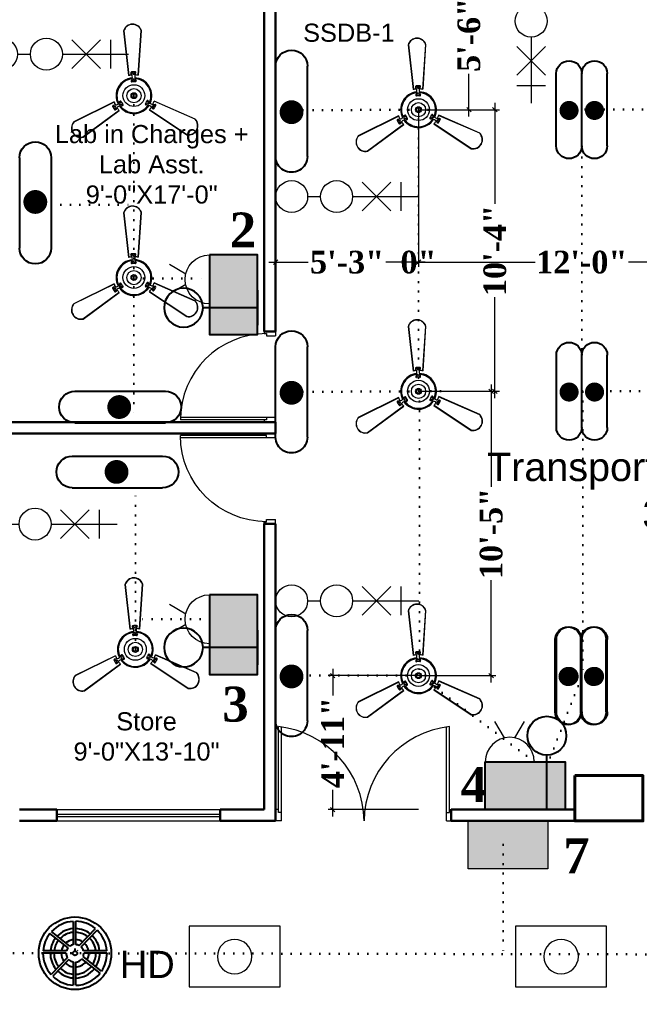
# Model space of a CAD drawing. Header units: inches. Extents: x -12 to 20935469, y -1604 to 24729220.
# Drawn here: x 20824241.9 to 20824515.4, y 24661145.1 to 24661573.2 of the extents above; entities that cross this region are included whole.
import ezdxf

# ---------------------------------------------------------------- set-up
doc = ezdxf.new("R2010")
doc.units = ezdxf.units.IN
doc.header["$LTSCALE"] = 0.03
doc.header["$MEASUREMENT"] = 0
doc.header["$PDMODE"] = 32
doc.header["$PDSIZE"] = 15
doc.linetypes.add('ACAD_ISO02W100', pattern=[15, 12, -3])
doc.linetypes.add('DOT', pattern=[0.25, 0, -0.25])
for name, color, linetype, lineweight in [('0-elect.fixture-3 fan', 200, 'Continuous', 20), ('2', 7, 'Continuous', 9), ('CL BOX', 90, 'ACAD_ISO02W100', 0), ('column', 1, 'Continuous', 40), ('Dimiention', 75, 'Continuous', 18), ('Door', 7, 'Continuous', 18), ('DOUBLE LIGHT', 210, 'Continuous', 0), ('E-CF', 4, 'Continuous', 30), ('line', 7, 'Continuous', 9), ('Main Wall', 7, 'Continuous', 30), ('wind.', 150, 'Continuous', 20)]:
    doc.layers.add(name, color=color, linetype=linetype, lineweight=lineweight)
for name, color, linetype in [('DIM TEXT 2025', 7, 'Continuous'), ('H', 154, 'Continuous'), ('heat detactor', 8, 'Continuous'), ('SB TEXT', 215, 'DOT'), ('SSDB TXT', 7, 'Continuous'), ('TEXT', 7, 'Continuous'), ('w', 188, 'DOT')]:
    doc.layers.add(name, color=color, linetype=linetype)
doc.styles.add('2', font='swisscl.ttf')
doc.styles.add('RomanS', font='arial.ttf', dxfattribs={"height": 12})
doc.styles.get("Standard").update_dxf_attribs({"font": 'timesbd.ttf'})
doc.dimstyles.new('Standard 8', dxfattribs={"dimtxt": 7, "dimasz": 2, "dimexe": 2, "dimexo": 2, "dimgap": 2, "dimtad": 0, "dimdec": 0, "dimzin": 3, "dimdsep": 46, "dimlunit": 4, "dimtxsty": 'Standard', "dimblk": 'OBLIQUE', "dimcen": 3, "dimdle": 3, "dimclrd": 256, "dimclre": 256, "dimclrt": 256, "dimadec": 0, "dimazin": 0, "dimtfac": 1, "dimtdec": 0, "dimtix": 1, "dimtofl": 0, "dimtmove": 0, "dimatfit": 0, "dimldrblk": 'OBLIQUE', "dimfxl": 1, "dimtolj": 1, "dimtzin": 0, "dimlwd": -1, "dimlwe": -1, "dimarcsym": 0})

# ---------------------------------------------------------------- blocks, each defined once
blk = doc.blocks.new('$D40')
at = {"layer": 'Door'}
for p, q in [((1, 4), (1, 42)), ((2, 0), (2, 41.99)), ((1, 5), (0, 5)), ((40, 5), (38.99, 5)), ((39, 5), (39, 4)), ((2, 0), (0, 0)), ((2, 4), (1, 4)), ((39, 4), (38, 4)), ((38, 4), (38, 0)), ((40, 0), (38, 0))]:
    blk.add_line(p, q, dxfattribs=at)
blk.add_arc((1, 4), 38, 0, 90, dxfattribs=at)
blk = doc.blocks.new('E-CF')
at = {"layer": '0-elect.fixture-3 fan', "color": 230, "linetype": 'ByBlock', "lineweight": 13, "ltscale": 5}
for p, q in [((-1.45, 6.53), (-2.38, 20.87)), ((-1.35, 6.55), (-2.29, 20.85)), ((3.24, 20.73), (1.65, 6.48)), ((3.34, 20.73), (1.74, 6.45)), ((-19.63, -7.46), (-6.46, -1.71)), ((-19.57, -7.54), (-6.43, -1.8)), ((6.34, -2.1), (19.2, -8.44)), ((6.37, -2.01), (19.25, -8.36)), ((-4.99, -4.44), (-16.92, -12.4)), ((-4.93, -4.51), (-16.88, -12.49)), ((16.28, -13.26), (4.71, -4.73)), ((16.32, -13.17), (4.78, -4.66))]:
    blk.add_line(p, q, dxfattribs=at)
at = {"layer": '0-elect.fixture-3 fan', "color": 232, "linetype": 'ByBlock', "lineweight": 13, "ltscale": 5}
for p, q in [((-0.33, 6.68), (-0.62, 7.28)), ((-0.29, 7.46), (-0.15, 7.2)), ((-0.02, 6.87), (0.23, 7.01)), ((0.48, 7.43), (0.62, 7.18)), ((0.63, 6.66), (0.96, 7.25)), ((-0.35, 5.43), (-0.66, 4.81)), ((-0.35, 4.97), (-0.22, 4.72)), ((0.04, 5.2), (0.29, 5.33)), ((0.42, 4.9), (0.56, 4.65)), ((0.6, 5.41), (0.87, 4.78)), ((-6.08, -2.77), (-6.75, -2.79)), ((-6.68, -3.29), (-6.53, -3.05)), ((-4.99, -2.18), (-4.57, -1.62)), ((-4.52, -2.55), (-4.76, -2.41)), ((-4.53, -3.01), (-3.84, -2.97)), ((-4.46, -2.08), (-4.31, -1.83)), ((-4.13, -2.78), (-3.98, -2.54)), ((4.03, -2.81), (3.74, -2.8)), ((4.47, -2.17), (4.18, -2.17)), ((4.47, -2.63), (4.47, -2.91)), ((4.87, -2.41), (4.49, -1.83)), ((5.94, -3.05), (6.61, -3.1)), ((-6.31, -3.97), (-6.16, -3.73)), ((-5.94, -3.44), (-6.18, -3.29)), ((-5.62, -3.61), (-6, -4.17)), ((4.38, -3.22), (3.69, -3.14)), ((5.44, -3.87), (5.79, -4.45)), ((6.19, -4.13), (5.9, -4.12)), ((5.95, -3.42), (5.94, -3.7)), ((6.6, -3.47), (6.31, -3.46))]:
    blk.add_line(p, q, dxfattribs=at)
at = {"layer": '0-elect.fixture-3 fan', "color": 5, "lineweight": 13}
blk.add_line((0, 0), (0, 0), dxfattribs=at)
at = {"layer": '0-elect.fixture-3 fan', "color": 230, "linetype": 'ByBlock', "lineweight": 13, "ltscale": 5, "extrusion": (0, 0, -1)}
for centre, major_axis, start_param, end_param in [((0.46, 19.91), (-2.12, 2.12), 5.823867, 8.359631), ((0.46, 19.91), (-2.05, 2.05), 5.830329, 8.353169), ((0, 0), (4.72, 4.72), -1.003222, -0.833722), ((0, 0), (4.72, 4.72), -0.690743, -0.521244), ((0, 0), (-4.05, 4.05), 5.068563, 7.021343), ((0, 0), (-3.85, 3.85), 5.085186, 7.003917), ((0, 0), (-4.05, 4.05), 0.879773, 2.832553), ((0, 0), (-3.85, 3.85), 0.896396, 2.815126), ((0, 0), (-4.72, 4.72), 5.068843, 5.238343), ((0, 0), (4.05, 4.05), 1.403372, 3.356151), ((0, 0), (-3.85, 3.85), 2.990791, 4.909522), ((0, 0), (-4.72, 4.72), 2.66197, 2.831469), ((0, 0), (4.72, 4.72), 3.185569, 3.355068), ((0, 0), (4.72, 4.72), 1.403652, 1.573151), ((-17.47, -9.55), (-2.12, 2.12), 3.729471, 6.265236), ((-17.47, -9.55), (-2.05, 2.05), 3.735934, 6.258773), ((17, -10.35), (-2.12, 2.12), 1.635076, 4.170841), ((17, -10.35), (2.05, 2.05), 0.070743, 2.593582)]:
    blk.add_ellipse(centre, major_axis=major_axis, ratio=1, start_param=start_param, end_param=end_param, dxfattribs=at)
at = {"layer": '0-elect.fixture-3 fan', "color": 232, "linetype": 'ByBlock', "lineweight": 13, "ltscale": 5, "extrusion": (0, 0, -1)}
for centre, major_axis, start_param, end_param in [((-0.41, 7.39), (-0.169, 0.169), 5.038692, 7.013305), ((0, 0), (5.4, 5.4), -0.840677, -0.683789), ((-0.22, 7.33), (0.101, 0.101), 3.926991, 10.210176), ((-2.18, 6.1), (-1.37, 1.37), 2.052913, 2.705807), ((0.11, 6.94), (0.101, 0.101), 3.926991, 10.210176), ((0.55, 7.31), (0.101, 0.101), 3.926991, 10.210176), ((2.58, 5.99), (1.46, 1.46), 3.643048, 4.257264), ((0.75, 7.36), (-0.169, 0.169), 0.887007, 2.86162), ((-0.44, 4.71), (0.169, 0.169), 2.26283, 4.381754), ((-0.28, 4.84), (0.101, 0.101), 3.926991, 10.210176), ((0, 0), (3.17, 3.17), -0.878763, -0.645703), ((0.17, 5.27), (0.101, 0.101), 3.926991, 10.210176), ((0.49, 4.78), (0.101, 0.101), 3.926991, 10.210176), ((0.66, 4.68), (0.169, 0.169), 0.376965, 2.49589), ((-6.75, -3.02), (0.169, 0.169), 3.505001, 5.479614), ((-6.6, -3.17), (0.101, 0.101), 3.926991, 10.210176), ((-6.47, -0.75), (1.46, 1.46), 1.548653, 2.162869), ((-4.19, -4.93), (-1.37, 1.37), 6.241703, 6.894597), ((-4.64, -2.48), (-0.101, 0.101), 5.497787, 11.780972), ((-4.38, -1.76), (-0.169, 0.169), 6.136552, 8.255476), ((-4.38, -1.96), (-0.101, 0.101), 5.497787, 11.780972), ((-4.05, -2.66), (0.101, 0.101), 3.926991, 10.210176), ((0, 0), (-3.17, 3.17), 4.880824, 5.113884), ((-3.86, -2.73), (0.169, 0.169), 0.168435, 2.287359), ((3.72, -2.9), (0.169, 0.169), 2.471361, 4.590285), ((0, 0), (-3.17, 3.17), 2.786429, 3.019489), ((3.89, -2.81), (0.101, 0.101), 3.926991, 10.210176), ((4.29, -1.97), (-0.169, 0.169), 5.928021, 8.046946), ((4.33, -2.17), (0.101, 0.101), 3.926991, 10.210176), ((4.47, -2.77), (0.101, 0.101), 3.926991, 10.210176), ((6.36, -1.16), (1.37, 1.37), 2.576511, 3.229406), ((6.6, -3.33), (-0.169, 0.169), 0.849902, 2.824515), ((0, 0), (-5.4, 5.4), 4.91891, 5.075797), ((-6.19, -4.04), (0.169, 0.169), 1.373501, 3.348114), ((-6.24, -3.85), (0.101, 0.101), 3.926991, 10.210176), ((-6.06, -3.36), (0.101, 0.101), 3.926991, 10.210176), ((3.89, -5.22), (-1.46, 1.46), 1.025054, 1.63927), ((6, -4.32), (-0.169, 0.169), 2.981402, 4.956015), ((5.95, -3.56), (-0.101, 0.101), 5.497787, 11.780972), ((6.05, -4.13), (0.101, 0.101), 3.926991, 10.210176), ((0, 0), (-5.4, 5.4), 2.824515, 2.981402), ((6.45, -3.47), (-0.101, 0.101), 5.497787, 11.780972)]:
    blk.add_ellipse(centre, major_axis=major_axis, ratio=1, start_param=start_param, end_param=end_param, dxfattribs=at)
at = {"layer": '0-elect.fixture-3 fan', "linetype": 'ByBlock', "lineweight": 13, "ltscale": 5, "extrusion": (0, 0, -1)}
blk.add_ellipse((0.01, 0.03), major_axis=(-2.47, 2.47), ratio=1, start_param=5.497787, end_param=11.780972, dxfattribs=at)
at = {"layer": '0-elect.fixture-3 fan', "color": 200, "linetype": 'ByBlock', "lineweight": 13, "ltscale": 5, "extrusion": (0, 0, -1)}
blk.add_ellipse((0, 0), major_axis=(-1.61, 1.61), ratio=1, start_param=5.497787, end_param=11.780972, dxfattribs=at)
at = {"layer": '0-elect.fixture-3 fan', "color": 190, "linetype": 'ByBlock', "lineweight": 13, "ltscale": 5, "extrusion": (0, 0, -1)}
for major_axis, start_param, end_param in [((0.666, 0.666), 3.926991, 10.210176), ((-0.461, 0.461), 5.497787, 11.780972)]:
    blk.add_ellipse((0, 0), major_axis=major_axis, ratio=1, start_param=start_param, end_param=end_param, dxfattribs=at)
blk = doc.blocks.new('FDDF')
at = {"layer": 'line', "color": 6, "linetype": 'Continuous', "lineweight": 25, "ltscale": 50}
for p, q in [((7351582.6, 3307777.3), (7351582.6, 3307351.8)), ((7351732.3, 3307777.3), (7351732.3, 3307351.8))]:
    blk.add_line(p, q, dxfattribs=at)
at = {"layer": 'line', "color": 6, "linetype": 'Continuous', "lineweight": 40, "ltscale": 50, "const_width": 56.1}
blk.add_lwpolyline([(7351657.4, 3307596.9, 1), (7351657.4, 3307540.8, 1)], format="xyb", close=True, dxfattribs=at)
at = {"layer": 'line', "color": 6, "linetype": 'Continuous', "lineweight": 25, "ltscale": 50}
for centre, start, end in [((7351657.4, 3307777.3), 0, 180), ((7351657.4, 3307351.8), 180, 0)]:
    blk.add_arc(centre, 74.8, start, end, dxfattribs=at)
blk = doc.blocks.new('GGGGTG')
at = {"layer": 'line', "color": 5, "lineweight": -3, "xscale": -0.05365266185709679, "yscale": 0.05365266185709679, "zscale": 0.05365266185709679, "rotation": 270}
for p in [(11622999.06, 1222003.23), (11622999.06, 1221995.2)]:
    blk.add_blockref('FDDF', p, dxfattribs=at)
blk = doc.blocks.new('fgftrfteter')
at = {"layer": 'Dimiention', "color": 4, "ltscale": 50}
for p, q in [((4580894.6, 2288122.5), (4580807.5, 2288269.4)), ((4580988.8, 2288122.5), (4581075.8, 2288269.4)), ((4580719.7, 2287905.6), (4581163.6, 2287905.6))]:
    blk.add_line(p, q, dxfattribs=at)
blk.add_arc((4580941.7, 2287905.6), 221.9, 0, 180, dxfattribs=at)
blk = doc.blocks.new('2PIN')
at = {"layer": 'H', "true_color": 0x000000, "transparency": 33554567}
h = blk.add_hatch(color=18, dxfattribs=at)
h.dxf.hatch_style = 1
h.paths.add_polyline_path([(20823026.99, 24658981.16), (20822972.29, 24658981.16), (20822972.29, 24658948.3), (20823026.99, 24658948.3)])
blk.add_lwpolyline([(20822972.29, 24658981.16), (20823026.99, 24658981.16), (20823026.99, 24658948.3), (20822972.29, 24658948.3)], close=True)
at = {"layer": '2', "color": 6, "lineweight": 25, "transparency": 33554648, "xscale": 0.07559514081214198, "yscale": 0.07559514081214198, "zscale": 0.07559514081214198}
blk.add_blockref('fgftrfteter', (20476692.14, 24486026.62), dxfattribs=at)
blk = doc.blocks.new('bulb')
at = {"layer": 'line', "color": 4, "lineweight": 25, "ltscale": 50}
for p, q in [((20823168.7, 24658803.9), (20823168.7, 24658777.61)), ((20823168.7, 24658790.76), (20823209.88, 24658790.76))]:
    blk.add_line(p, q, dxfattribs=at)
blk.add_circle((20823224.56, 24658790.76), 14.68, dxfattribs=at)
blk = doc.blocks.new('_Oblique')
at = {"color": 0, "linetype": 'ByBlock', "lineweight": -2}
blk.add_line((-0.5, -0.5), (0.5, 0.5), dxfattribs=at)
blk = doc.blocks.new('*D286')
at = {"layer": 'Defpoints', "color": 0, "transparency": 16777216}
for p in [(20824417.87, 24661533.39), (20824417.87, 24661409.12), (20824451.57, 24661409.12)]:
    blk.add_point(p, dxfattribs=at)
at = {"layer": 'DIM TEXT 2025', "lineweight": 0, "transparency": 16777216}
for p, q in [((20824451.57, 24661536.39), (20824451.57, 24661491.83)), ((20824417.87, 24661533.39), (20824453.57, 24661533.39)), ((20824451.57, 24661406.12), (20824451.57, 24661450.68)), ((20824417.87, 24661409.12), (20824453.57, 24661409.12))]:
    blk.add_line(p, q, dxfattribs=at)
at = {"layer": 'DIM TEXT 2025', "lineweight": 0, "transparency": 16777216, "xscale": 2, "yscale": 2, "zscale": 2}
for p, rotation in [((20824451.57, 24661533.39), 90), ((20824451.57, 24661409.12), 270)]:
    blk.add_blockref('_Oblique', p, dxfattribs=dict(at, rotation=rotation))
at = {"layer": 'DIM TEXT 2025', "lineweight": 0, "transparency": 16777216, "insert": (20824451.57, 24661471.26), "char_height": 10, "attachment_point": 5, "rotation": 90}
blk.add_mtext('\\A1;10\'-4"', dxfattribs=at)
blk = doc.blocks.new('*D287')
at = {"layer": 'Defpoints', "color": 0, "transparency": 16777216}
for p in [(20824417.87, 24661409.12), (20824417.87, 24661283.65), (20824449.94, 24661283.65)]:
    blk.add_point(p, dxfattribs=at)
at = {"layer": 'DIM TEXT 2025', "lineweight": 0, "transparency": 16777216}
for p, q in [((20824449.94, 24661412.12), (20824449.94, 24661366.96)), ((20824417.87, 24661409.12), (20824451.94, 24661409.12)), ((20824449.94, 24661280.65), (20824449.94, 24661325.81)), ((20824417.87, 24661283.65), (20824451.94, 24661283.65))]:
    blk.add_line(p, q, dxfattribs=at)
at = {"layer": 'DIM TEXT 2025', "lineweight": 0, "transparency": 16777216, "xscale": 2, "yscale": 2, "zscale": 2}
for p, rotation in [((20824449.94, 24661409.12), 90), ((20824449.94, 24661283.65), 270)]:
    blk.add_blockref('_Oblique', p, dxfattribs=dict(at, rotation=rotation))
at = {"layer": 'DIM TEXT 2025', "lineweight": 0, "transparency": 16777216, "insert": (20824449.94, 24661346.39), "char_height": 10, "attachment_point": 5, "rotation": 90}
blk.add_mtext('\\A1;10\'-5"', dxfattribs=at)
blk = doc.blocks.new('*D133')
at = {"layer": 'Defpoints', "color": 0, "transparency": 16777216}
for p in [(20824417.87, 24661283.65), (20824380.02, 24661224.52), (20824417.87, 24661224.52)]:
    blk.add_point(p, dxfattribs=at)
at = {"layer": 'DIM TEXT 2025', "lineweight": 0, "transparency": 16777216}
for p, q in [((20824380.02, 24661286.65), (20824380.02, 24661274.96)), ((20824417.87, 24661283.65), (20824378.02, 24661283.65)), ((20824380.02, 24661221.52), (20824380.02, 24661233.2)), ((20824417.87, 24661224.52), (20824378.02, 24661224.52))]:
    blk.add_line(p, q, dxfattribs=at)
at = {"layer": 'DIM TEXT 2025', "lineweight": 0, "transparency": 16777216, "xscale": 2, "yscale": 2, "zscale": 2}
for p, rotation in [((20824380.02, 24661283.65), 90), ((20824380.02, 24661224.52), 270)]:
    blk.add_blockref('_Oblique', p, dxfattribs=dict(at, rotation=rotation))
at = {"layer": 'DIM TEXT 2025', "lineweight": 0, "transparency": 16777216, "insert": (20824380.02, 24661254.08), "char_height": 10, "attachment_point": 5, "rotation": 90}
blk.add_mtext('\\A1;4\'-11"', dxfattribs=at)
blk = doc.blocks.new('*D134')
at = {"layer": 'Defpoints', "color": 0, "transparency": 16777216}
for p in [(20824417.85, 24661599.41), (20824440.11, 24661599.41), (20824417.87, 24661533.39)]:
    blk.add_point(p, dxfattribs=at)
at = {"layer": 'DIM TEXT 2025', "lineweight": 0, "transparency": 16777216}
for p, q in [((20824417.85, 24661599.41), (20824442.11, 24661599.41)), ((20824440.11, 24661602.41), (20824440.11, 24661583.51)), ((20824440.11, 24661530.39), (20824440.11, 24661549.28)), ((20824417.87, 24661533.39), (20824442.11, 24661533.39))]:
    blk.add_line(p, q, dxfattribs=at)
at = {"layer": 'DIM TEXT 2025', "lineweight": 0, "transparency": 16777216, "xscale": 2, "yscale": 2, "zscale": 2}
for p, rotation in [((20824440.11, 24661599.41), 90), ((20824440.11, 24661533.39), 270)]:
    blk.add_blockref('_Oblique', p, dxfattribs=dict(at, rotation=rotation))
at = {"layer": 'DIM TEXT 2025', "lineweight": 0, "transparency": 16777216, "insert": (20824440.11, 24661566.4), "char_height": 10, "attachment_point": 5, "rotation": 90}
blk.add_mtext('\\A1;5\'-6"', dxfattribs=at)
blk = doc.blocks.new('gy')
at = {"layer": 'Dimiention', "color": 18, "ltscale": 50, "true_color": 0x000000}
for p, q in [((3543686.26, 5183217.13), (3543686.26, 5183211.14)), ((3543688.4, 5183217.13), (3543694.39, 5183211.14)), ((3543694.39, 5183217.13), (3543688.4, 5183211.14)), ((3543696.38, 5183214.14), (3543682.58, 5183214.14)), ((3543705.77, 5183214.14), (3543703.06, 5183214.14))]:
    blk.add_line(p, q, dxfattribs=at)
for centre in [(3543699.72, 5183214.14), (3543709.11, 5183214.14)]:
    blk.add_circle(centre, 3.34, dxfattribs=at)
blk = doc.blocks.new('GGGFGFG')
at = {"layer": 'line', "color": 4, "ltscale": 50}
for p, q in [((7356688.2, 3293208.1), (7357003, 3293208.1)), ((7356688.2, 3292998.4), (7356688.2, 3293208.1)), ((7357003, 3293208.1), (7357003, 3292998.4)), ((7357003, 3292998.4), (7356688.2, 3292998.4))]:
    blk.add_line(p, q, dxfattribs=at)
blk.add_circle((7356845.6, 3293103.2), 59.6, dxfattribs=at)
blk = doc.blocks.new('JUJUJUKIII')
at = {"layer": 'H', "ltscale": 50, "true_color": 0x999999, "transparency": 33554556}
h = blk.add_hatch(color=253, dxfattribs=at)
h.dxf.hatch_style = 1
h.paths.add_polyline_path([(7363219.9, 3291034.2), (7363425.7, 3291034.2), (7363425.7, 3291376.7), (7363219.9, 3291376.7)])
at = {"layer": 'Dimiention', "color": 4, "ltscale": 50}
blk.add_lwpolyline([(7363219.9, 3291034.2), (7363425.7, 3291034.2), (7363425.7, 3291376.7), (7363219.9, 3291376.7)], close=True, dxfattribs=at)
blk = doc.blocks.new('*D349')
at = {"layer": 'Defpoints', "color": 0, "transparency": 16777216}
for p in [(20824354.87, 24661532.71), (20824417.87, 24661533.39), (20824417.87, 24661466.08)]:
    blk.add_point(p, dxfattribs=at)
at = {"layer": 'DIM TEXT 2025', "lineweight": 0, "transparency": 16777216}
for p, q in [((20824354.87, 24661532.71), (20824354.87, 24661464.08)), ((20824417.87, 24661533.39), (20824417.87, 24661464.08)), ((20824351.87, 24661466.08), (20824369.25, 24661466.08)), ((20824420.87, 24661466.08), (20824403.48, 24661466.08))]:
    blk.add_line(p, q, dxfattribs=at)
at = {"layer": 'DIM TEXT 2025', "lineweight": 0, "transparency": 16777216, "xscale": 2, "yscale": 2, "zscale": 2, "rotation": 180}
blk.add_blockref('_Oblique', (20824354.87, 24661466.08), dxfattribs=at)
at = {"layer": 'DIM TEXT 2025', "lineweight": 0, "transparency": 16777216, "xscale": 2, "yscale": 2, "zscale": 2}
blk.add_blockref('_Oblique', (20824417.87, 24661466.08), dxfattribs=at)
at = {"layer": 'DIM TEXT 2025', "lineweight": 0, "transparency": 16777216, "insert": (20824386.37, 24661466.08), "char_height": 10, "attachment_point": 5}
blk.add_mtext('\\A1;5\'-3"', dxfattribs=at)
blk = doc.blocks.new('*D350')
at = {"layer": 'Defpoints', "color": 0, "transparency": 16777216}
for p in [(20824417.87, 24661533.39), (20824417.87, 24661533.34), (20824417.87, 24661466.08)]:
    blk.add_point(p, dxfattribs=at)
at = {"layer": 'DIM TEXT 2025', "lineweight": 0, "transparency": 16777216}
for p, q in [((20824417.87, 24661533.39), (20824417.87, 24661464.08)), ((20824417.87, 24661533.34), (20824417.87, 24661464.08)), ((20824417.87, 24661466.08), (20824415.87, 24661466.08)), ((20824417.87, 24661466.08), (20824419.87, 24661466.08))]:
    blk.add_line(p, q, dxfattribs=at)
at = {"layer": 'DIM TEXT 2025', "lineweight": 0, "transparency": 16777216, "xscale": 2, "yscale": 2, "zscale": 2}
blk.add_blockref('_Oblique', (20824417.87, 24661466.08), dxfattribs=at)
at = {"layer": 'DIM TEXT 2025', "lineweight": 0, "transparency": 16777216, "xscale": 2, "yscale": 2, "zscale": 2, "rotation": 180}
blk.add_blockref('_Oblique', (20824417.87, 24661466.08), dxfattribs=at)
at = {"layer": 'DIM TEXT 2025', "lineweight": 0, "transparency": 16777216, "insert": (20824417.87, 24661466.08), "char_height": 10, "attachment_point": 5}
blk.add_mtext('\\A1;0"', dxfattribs=at)
blk = doc.blocks.new('*D351')
at = {"layer": 'Defpoints', "color": 0, "transparency": 16777216}
for p in [(20824417.87, 24661533.34), (20824561.87, 24661533.39), (20824561.87, 24661466.08)]:
    blk.add_point(p, dxfattribs=at)
at = {"layer": 'DIM TEXT 2025', "lineweight": 0, "transparency": 16777216}
for p, q in [((20824417.87, 24661533.34), (20824417.87, 24661464.08)), ((20824561.87, 24661533.39), (20824561.87, 24661464.08)), ((20824414.87, 24661466.08), (20824469.29, 24661466.08)), ((20824564.87, 24661466.08), (20824510.45, 24661466.08))]:
    blk.add_line(p, q, dxfattribs=at)
at = {"layer": 'DIM TEXT 2025', "lineweight": 0, "transparency": 16777216, "xscale": 2, "yscale": 2, "zscale": 2, "rotation": 180}
blk.add_blockref('_Oblique', (20824417.87, 24661466.08), dxfattribs=at)
at = {"layer": 'DIM TEXT 2025', "lineweight": 0, "transparency": 16777216, "xscale": 2, "yscale": 2, "zscale": 2}
blk.add_blockref('_Oblique', (20824561.87, 24661466.08), dxfattribs=at)
at = {"layer": 'DIM TEXT 2025', "lineweight": 0, "transparency": 16777216, "insert": (20824489.87, 24661466.08), "char_height": 10, "attachment_point": 5}
blk.add_mtext('\\A1;12\'-0"', dxfattribs=at)
blk = doc.blocks.new('heat detaCTOR')
for p, q in [((20826806.99, 24664335.71), (20826806.99, 24664325.41)), ((20826808.1, 24664325.48), (20826808.1, 24664335.73)), ((20826805.53, 24664324.77), (20826797.4, 24664331.19)), ((20826809.56, 24664325.06), (20826816.75, 24664332.51)), ((20826810.46, 24664324.4), (20826817.58, 24664331.78)), ((20826804.72, 24664323.99), (20826796.69, 24664330.35)), ((20826804.07, 24664322.73), (20826793.7, 24664322.73)), ((20826821.85, 24664322.73), (20826811.48, 24664322.73)), ((20826803.91, 24664321.62), (20826793.66, 24664321.62)), ((20826804.41, 24664319.72), (20826797.2, 24664312.27)), ((20826805.09, 24664318.84), (20826797.97, 24664311.46)), ((20826806.99, 24664317.83), (20826806.99, 24664307.52)), ((20826818.83, 24664312.83), (20826810.79, 24664319.19)), ((20826819.48, 24664313.72), (20826811.36, 24664320.16)), ((20826821.9, 24664321.62), (20826811.65, 24664321.62)), ((20826808.1, 24664307.5), (20826808.1, 24664317.77))]:
    blk.add_line(p, q)
at = {"layer": 'heat detactor'}
for radius in [16.02, 0.961]:
    blk.add_circle((20826807.78, 24664321.62), radius, dxfattribs=at)
at = {"layer": 'heat detactor', "ltscale": 50}
for radius, start, end in [(14.12, 93.1805, 137.2895), (14.12, 50.5228, 88.685), (9.26, 95.4082, 134.2403), (9.26, 53.6686, 87.7533), (14.12, 4.5205, 46.0244), (14.12, 141.7875, 175.4795), (9.26, 141.9072, 172.3309), (6.08, 97.3867, 131.5175), (6.08, 56.4828, 86.9346), (9.26, 7.6691, 45.9996), (6.08, 142.0004, 169.5114), (3.87, 142.2004, 163.3657), (3.87, 101.6639, 125.5893), (1.65, 78.6551, 101.3184), (3.87, 62.6166, 85.1763), (1.65, 42.0404, 45.9436), (3.87, 16.6343, 45.9836), (6.08, 10.4886, 45.9945), (14.12, 179.9779, 221.5042), (9.26, 180, 218.3584), (6.08, 180, 215.5442), (3.87, 180, 209.4431), (3.87, 226.0434, 258.3361), (3.87, 274.8237, 321.1017), (6.08, 273.0654, 321.3017), (3.87, 337.7128, 0), (6.08, 331.7846, 0), (9.26, 329.0619, 0), (14.12, 326.0126, 0.0221), (9.26, 226.0274, 264.5918), (6.08, 226.0325, 262.6133), (9.26, 272.2467, 321.395), (14.12, 226.0026, 266.8195), (14.12, 271.315, 321.5146)]:
    blk.add_arc((20826807.78, 24664321.62), radius, start, end, dxfattribs=at)
at = {"layer": 'heat detactor'}
for start, end in [(94.5899, 135.3638), (52.5077, 88.0926), (141.8685, 173.4939), (6.5061, 46.0017), (180, 219.5193), (327.9383, 0), (226.0253, 265.4101), (271.9074, 321.4336)]:
    blk.add_arc((20826807.78, 24664321.62), 10.91, start, end, dxfattribs=at)
at = {"insert": (20826827.55, 24664322.73), "char_height": 12, "attachment_point": 1, "style": 'RomanS'}
blk.add_mtext_dynamic_manual_height_columns('HD', width=23.193, gutter_width=60, heights=[0], dxfattribs=at)

msp = doc.modelspace()

# ---------------------------------------------------------------- linework, layer by layer
at = {"layer": 'column', "lineweight": 40, "ltscale": 20}
msp.add_lwpolyline([(20824486.88, 24661239.53), (20824486.88, 24661219.53), (20824516.86, 24661219.53), (20824516.86, 24661239.53)], close=True, dxfattribs=at)
at = {"layer": 'Door'}
for p, q in [((20824356.17, 24661223.26), (20824356.17, 24661261.14)), ((20824357.47, 24661219.54), (20824357.47, 24661261.12)), ((20824430.27, 24661219.54), (20824430.27, 24661261.12)), ((20824431.57, 24661223.26), (20824431.57, 24661261.14)), ((20824356.17, 24661224.56), (20824354.87, 24661224.56)), ((20824357.47, 24661223.26), (20824356.17, 24661223.26)), ((20824430.27, 24661223.26), (20824431.57, 24661223.26)), ((20824431.57, 24661224.56), (20824432.87, 24661224.56)), ((20824357.47, 24661219.54), (20824354.87, 24661219.54)), ((20824430.27, 24661219.54), (20824432.87, 24661219.54))]:
    msp.add_line(p, q, dxfattribs=at)
for centre, start, end in [((20824351.59, 24661219.11), 0.5906, 83.7783), ((20824436.15, 24661219.11), 96.2217, 179.4094)]:
    msp.add_arc(centre, 42.28, start, end, dxfattribs=at)
at = {"layer": 'Main Wall'}
for p, q in [((20824349.87, 24661435.58), (20824349.87, 24661609.4)), ((20824354.87, 24661435.58), (20824354.87, 24661599.39)), ((20824354.87, 24661435.58), (20824349.87, 24661435.58)), ((20824354.87, 24661395.58), (20824221.87, 24661395.58)), ((20824354.87, 24661390.58), (20824354.87, 24661395.58)), ((20824354.87, 24661390.58), (20824221.87, 24661390.58)), ((20824349.87, 24661224.54), (20824349.87, 24661350.58)), ((20824354.87, 24661350.58), (20824349.87, 24661350.58)), ((20824354.87, 24661219.54), (20824354.87, 24661350.58)), ((20824241.87, 24661224.54), (20824258.37, 24661224.54)), ((20824258.37, 24661224.54), (20824258.37, 24661219.54)), ((20824330.37, 24661224.54), (20824349.87, 24661224.54)), ((20824330.37, 24661224.54), (20824330.37, 24661219.54)), ((20824432.22, 24661219.55), (20824432.22, 24661224.55)), ((20824432.22, 24661224.55), (20824486.88, 24661224.53)), ((20824241.87, 24661219.54), (20824258.37, 24661219.54)), ((20824330.37, 24661219.54), (20824354.87, 24661219.54)), ((20824432.22, 24661219.55), (20824486.88, 24661219.53))]:
    msp.add_line(p, q, dxfattribs=at)
at = {"layer": 'w', "linetype": 'DOT', "lineweight": 30, "ltscale": 550, "transparency": 33554661}
for p, q in [((20824292.38, 24661539.58), (20824292.38, 24661425.05)), ((20824417.84, 24661533.4), (20824365.86, 24661533.14)), ((20824417.84, 24661533.4), (20824417.84, 24661409.13)), ((20824417.87, 24661533.4), (20824427.54, 24661533.4)), ((20824478.64, 24661533.41), (20824561.89, 24661533.43)), ((20824489.84, 24661533.4), (20824489.84, 24661409.13)), ((20824255.89, 24661491.41), (20824292.38, 24661491.41)), ((20824292.38, 24661458.97), (20824325.74, 24661458.97)), ((20824292.38, 24661425.05), (20824292.38, 24661399.59)), ((20824417.87, 24661409.13), (20824365.89, 24661408.88)), ((20824427.54, 24661409.13), (20824417.87, 24661409.13)), ((20824418.32, 24661408.88), (20824418.32, 24661283.71)), ((20824561.87, 24661409.13), (20824478.66, 24661409.13)), ((20824490.32, 24661408.88), (20824490.32, 24661283.71)), ((20824292.99, 24661295.24), (20824292.99, 24661366.55)), ((20824325.74, 24661308.56), (20824292.99, 24661308.56)), ((20824365.89, 24661283.71), (20824427.54, 24661283.68)), ((20824468.9, 24661245.67), (20824418.32, 24661283.68)), ((20824474.47, 24661243.59), (20824489.89, 24661283.34)), ((20824455.27, 24661208.97), (20824455.27, 24661159.69)), ((20824192.75, 24661161.27), (20825039.84, 24661159.67))]:
    msp.add_line(p, q, dxfattribs=at)
at = {"layer": 'wind.', "lineweight": 5}
for p, q in [((20824258.37, 24661224.54), (20824330.37, 24661224.54)), ((20824258.37, 24661222.54), (20824330.37, 24661222.54)), ((20824258.37, 24661221.54), (20824330.37, 24661221.54)), ((20824258.37, 24661219.54), (20824344.37, 24661219.54))]:
    msp.add_line(p, q, dxfattribs=at)

# ---------------------------------------------------------------- block references
for name, p, xscale, yscale, zscale, rotation in [('2PIN', (36679280.96, 38049990.54), -0.6429687876420657, 0.6429687876420657, 0.6429687876420657, 90), ('2PIN', (36679280.96, 38049840.58), -0.6429687876420657, 0.6429687876420657, 0.6429687876420657, 90), ('bulb', (35201846.78, 12484118.04), 0.5837749611745884, 0.5837749611745884, 0.5837749611745884, 89.9161170599082)]:
    msp.add_blockref(name, p, dxfattribs=dict(xscale=xscale, yscale=yscale, zscale=zscale, rotation=rotation))
for name, p, xscale, yscale, zscale in [('bulb', (32980391.37, 10266261.41), -0.5837749611745884, 0.5837749611745884, 0.5837749611745884), ('bulb', (32980391.37, 10266111.45), -0.5837749611745884, 0.5837749611745884, 0.5837749611745884), ('2PIN', (7435926.07, 8806290.44), 0.6429687876420657, 0.6429687876420657, 0.6429687876420657)]:
    msp.add_blockref(name, p, dxfattribs=dict(xscale=xscale, yscale=yscale, zscale=zscale))
at = {"layer": 'CL BOX', "color": 5, "transparency": 33554457, "xscale": -0.127552882082143, "yscale": 0.127552882082143, "zscale": 0.127552882082143, "rotation": 359.9998993550784}
for p in [(21762722.88, 24241113.23), (21762866.88, 24241113.23)]:
    msp.add_blockref('GGGFGFG', p, dxfattribs=at)
at = {"layer": 'Dimiention', "xscale": 2.112111447955701, "yscale": 2.112111447955701, "zscale": 2.112111447955701}
for p, rotation in [((31771993.46, 17176883.76), 89.99999999999999), ((28308942.5, 35609083.8), 180), ((28309070.51, 35609020.97), 180), ((28308937.5, 35608876.47), 180), ((28309070.5, 35608842.6), 180)]:
    msp.add_blockref('gy', p, dxfattribs=dict(at, rotation=rotation))
at = {"layer": 'Door', "rotation": 90.00000000000001}
msp.add_blockref('$D40', (20824354.87, 24661395.58), dxfattribs=at)
at = {"layer": 'Door', "xscale": -1, "rotation": 90}
msp.add_blockref('$D40', (20824354.87, 24661390.58), dxfattribs=at)
at = {"layer": 'DOUBLE LIGHT', "xscale": 1.398727522837716, "yscale": 1.398727522837716, "zscale": 1.398727522837716, "rotation": 270}
for p in [(18563537.46, 41167159.76), (18563537.48, 41167035.5), (18563537.48, 41166910.02)]:
    msp.add_blockref('GGGGTG', p, dxfattribs=at)
at = {"layer": 'E-CF', "xscale": -1.378879578969062, "yscale": 1.378879578969062, "zscale": 1.378879578969062}
for p in [(20824292.38, 24661539.57), (20824417.87, 24661533.39), (20824292.38, 24661459.31), (20824417.87, 24661409.12), (20824417.87, 24661283.65)]:
    msp.add_blockref('E-CF', p, dxfattribs=at)
at = {"layer": 'heat detactor'}
msp.add_blockref('heat detaCTOR', (-2541.4, -3160.49), dxfattribs=at)
at = {"layer": 'line', "color": 5}
for name, p, xscale, yscale, zscale, rotation in [('FDDF', (20135536.08, 24971440.48), -0.09369666655797602, 0.09369666655797602, 0.09369666655797602, 179.9999999896241), ('FDDF', (21513074.67, 24351584.51), -0.09369666655797602, 0.09369666655797602, 0.09369666655797602, 359.9999999896241), ('FDDF', (20135536.08, 24971316.64), -0.09369666655797602, 0.09369666655797602, 0.09369666655797602, 179.9999999896241), ('FDDF', (21134194.06, 25350227.98), -0.09369666655797602, 0.09369666655797602, 0.09369666655797602, 89.99999998962406), ('FDDF', (21134192.88, 25350199.34), -0.09369666655797602, 0.09369666655797602, 0.09369666655797602, 89.99999998962406), ('FDDF', (20135536.08, 24971191.47), -0.09369666655797602, 0.09369666655797602, 0.09369666655797602, 179.9999999896241), ('JUJUJUKIII', (20486506.26, 23905120.43), -0.1026830631760966, 0.1026830631760966, 0.1026830631760966, 270)]:
    msp.add_blockref(name, p, dxfattribs=dict(at, xscale=xscale, yscale=yscale, zscale=zscale, rotation=rotation))
at = {"layer": 'TEXT', "color": 30, "lineweight": 5, "ltscale": 20, "xscale": -1.378879578969062, "yscale": 1.378879578969062, "zscale": 1.378879578969062}
msp.add_blockref('E-CF', (20824292.99, 24661295.23), dxfattribs=at)
at = {"layer": 'w', "linetype": 'DOT', "lineweight": 30, "ltscale": 550, "transparency": 33554661, "xscale": 1.398727522837716, "yscale": 1.398727522837716, "zscale": 1.398727522837716, "rotation": 270}
msp.add_blockref('GGGGTG', (18563537.02, 41166909.96), dxfattribs=at)

# ---------------------------------------------------------------- texts
at = {"layer": 'SB TEXT', "char_height": 15.435, "width": 227.4581, "attachment_point": 8, "rotation": 0}
for s, insert in [('\\A1;2', (20824340.45, 24661472.59)), ('\\A1;3', (20824337.16, 24661263.15)), ('\\A1;4', (20824442.29, 24661227.83)), ('\\A1;7', (20824487.49, 24661196.47))]:
    msp.add_mtext(s, dxfattribs=dict(at, insert=insert))
at = {"layer": 'SSDB TXT', "lineweight": 5, "ltscale": 20, "insert": (20824387.18, 24661571.37), "char_height": 8, "attachment_point": 2, "style": '2'}
msp.add_mtext_dynamic_manual_height_columns('{\\fArial|b0|i0|c0|p34;\\C0;SSDB-1}', width=104.7597, gutter_width=0.5, heights=[0], dxfattribs=at)
at = {"layer": 'TEXT', "color": 30, "lineweight": 5, "ltscale": 20, "attachment_point": 2, "style": '2'}
for s, width, gutter_width, insert, char_height in [('{\\fArial|b0|i0|c0|p34;\\C0;Lab in Charges + Lab Asst. \\P9\'-0"X17\'-0"}', 104.7597, 0.5, (20824300.21, 24661526.65), 8), ('\\pxsm1;{\\fArial|b0|i0|c0|p34;\\C0;Transportation Engineering Lab\\P35\'-0" x 31\'-3" }', 235.5919, 0.75, (20824570.17, 24661382), 12.4758), ('{\\fArial|b0|i0|c0|p34;\\C0;Store\\P9\'-0"X13\'-10"}', 104.7597, 0.5, (20824297.93, 24661267.5), 8)]:
    msp.add_mtext_dynamic_manual_height_columns(s, width=width, gutter_width=gutter_width, heights=[0], dxfattribs=dict(at, insert=insert, char_height=char_height))

# ---------------------------------------------------------------- dimensions: what is measured, and where the dimension line sits
at = {"layer": 'DIM TEXT 2025', "lineweight": 0}
for base, p1, p2, picture, middle in [((20824440.11, 24661599.41), (20824417.87, 24661533.39), (20824417.85, 24661599.41), '*D134', (20824440.11, 24661566.4)), ((20824451.57, 24661409.12), (20824417.87, 24661533.39), (20824417.87, 24661409.12), '*D286', (20824451.57, 24661471.26)), ((20824449.94, 24661283.65), (20824417.87, 24661409.12), (20824417.87, 24661283.65), '*D287', (20824449.94, 24661346.39)), ((20824380.02, 24661224.52), (20824417.87, 24661283.65), (20824417.87, 24661224.52), '*D133', (20824380.02, 24661254.08))]:
    dim = msp.add_linear_dim(base=base, p1=p1, p2=p2, angle=90, dimstyle='Standard 8', override={"dimtxt": 10, "dimexo": 0, "dimlwd": 0, "dimlwe": 0}, dxfattribs=at)
    dim.commit()
    dim.dimension.update_dxf_attribs({"geometry": picture, "text_midpoint": middle})
for base, p1, p2, picture, middle in [((20824417.87, 24661466.08), (20824354.87, 24661532.71), (20824417.87, 24661533.39), '*D349', (20824386.37, 24661466.08)), ((20824417.86917, 24661466.0777), (20824417.86916, 24661533.38887), (20824417.86917, 24661533.33572), '*D350', (20824417.86916, 24661466.0777)), ((20824561.87, 24661466.08), (20824417.87, 24661533.34), (20824561.87, 24661533.39), '*D351', (20824489.87, 24661466.08))]:
    dim = msp.add_linear_dim(base=base, p1=p1, p2=p2, dimstyle='Standard 8', override={"dimtxt": 10, "dimexo": 0, "dimlwd": 0, "dimlwe": 0}, dxfattribs=at)
    dim.commit()
    dim.dimension.update_dxf_attribs({"geometry": picture, "text_midpoint": middle})

doc.saveas('drawing.dxf')
